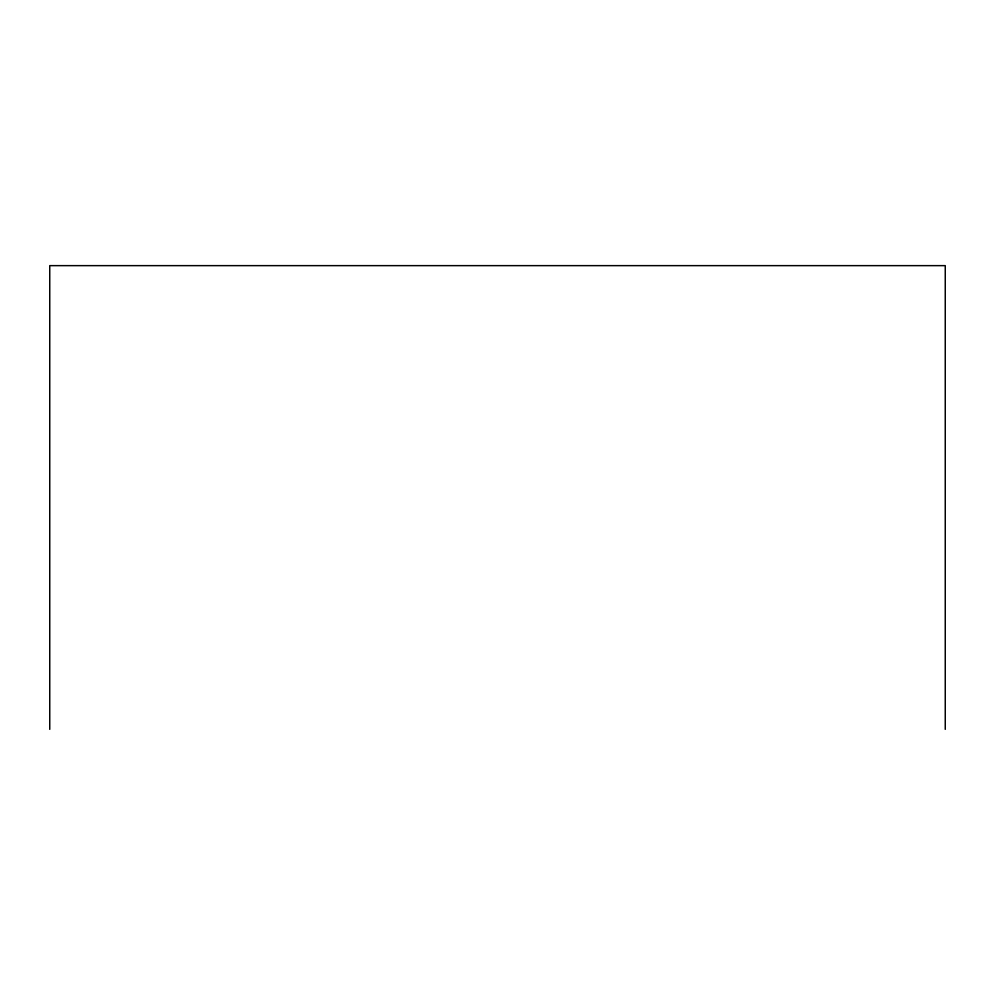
<?xml version="1.0" encoding="UTF-8"?>
<svg xmlns="http://www.w3.org/2000/svg" width="995" height="995" viewBox="0 0 995 995"><rect width="100%" height="100%" fill="white"/><g stroke="black" fill="none" stroke-linecap="round" stroke-linejoin="round"><path stroke-width="1.49" d="M945.25 729.36L945.25 265.64L49.75 265.64L49.75 729.36"/></g></svg>
